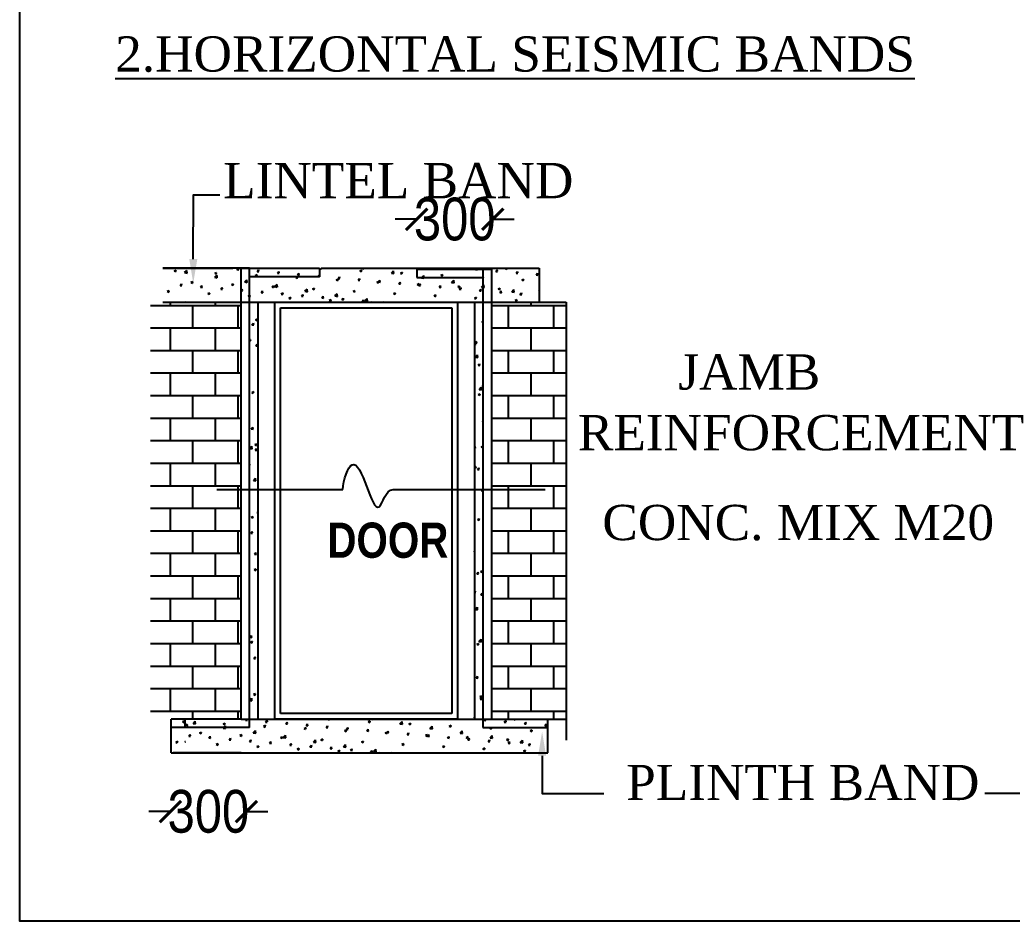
# Model space of a CAD drawing. Header units: metres. Extents: x 13.4 to 75.8, y 48.8 to 110.6.
# Drawn here: x 55.527 to 59.783, y 96.236 to 100.102 of the extents above; entities that cross this region are included whole.
import ezdxf

# ---------------------------------------------------------------- set-up
doc = ezdxf.new("R2010")
doc.units = ezdxf.units.M
doc.header["$MEASUREMENT"] = 0
doc.styles.add('ANAND', font='times.ttf')
doc.styles.get("Standard").update_dxf_attribs({"font": 'swisscb.ttf'})
doc.styles.add('style1', font='ARIALN.TTF', dxfattribs={"height": 6})

# ---------------------------------------------------------------- blocks, each defined once
blk = doc.blocks.new('_ArchTick')
at = {"color": 0, "linetype": 'ByBlock', "const_width": 0.15}
blk.add_lwpolyline([(-0.5, -0.5), (0.5, 0.5)], dxfattribs=at)

msp = doc.modelspace()

# ---------------------------------------------------------------- linework, layer by layer
at = {"color": 70}
for p, q in [((57.2287, 99.2464), (57.1371, 99.2464)), ((57.555, 99.2464), (57.6466, 99.2464)), ((56.1723, 96.7057), (56.0807, 96.7057)), ((56.4986, 96.7057), (56.5902, 96.7057))]:
    msp.add_line(p, q, dxfattribs=at)
at = {"linetype": 'Continuous'}
for p, q in [((56.4398, 99.0362), (56.1398, 99.0362)), ((56.1398, 99.0362), (56.4398, 99.0362)), ((56.5123, 99.0362), (56.1486, 99.0362)), ((56.1887, 99.0253), (56.1972, 99.0286)), ((56.1887, 99.0253), (56.1947, 99.0213)), ((56.1947, 99.0213), (56.1972, 99.0286)), ((56.2334, 99.0176), (56.2428, 99.0274)), ((56.2334, 99.0176), (56.2441, 99.016)), ((56.2441, 99.016), (56.2428, 99.0275)), ((56.3624, 99.0157), (56.3709, 99.0189)), ((56.3624, 99.0157), (56.3684, 99.0116)), ((56.3624, 98.9976), (56.3646, 99)), ((56.3624, 98.9976), (56.3731, 98.996)), ((56.3646, 99), (56.3718, 99.0074)), ((56.3685, 99.0116), (56.3709, 99.0189)), ((56.3727, 99), (56.3718, 99.0074)), ((56.3732, 98.996), (56.3727, 99)), ((56.4581, 99.0308), (56.4626, 99.0362)), ((56.4581, 99.0308), (56.4653, 99.0302)), ((56.4653, 99.0302), (56.4642, 99.0362)), ((56.476, 97.1028), (56.476, 99.0362)), ((56.476, 97.1028), (56.476, 99.0362)), ((56.476, 99.0362), (56.8117, 99.0362)), ((56.476, 99.0362), (56.8117, 99.0362)), ((56.5123, 97.0665), (56.5123, 99.0362)), ((56.5123, 97.0665), (56.5123, 99)), ((56.8117, 99), (56.5123, 99)), ((56.5361, 99.006), (56.5446, 99.0092)), ((56.5361, 99.006), (56.5421, 99.0019)), ((56.5422, 99.0019), (56.5446, 99.0093)), ((56.5448, 99.0232), (56.5506, 99.0302)), ((56.5448, 99.0232), (56.552, 99.0226)), ((56.552, 99.0226), (56.5506, 99.0302)), ((56.6314, 99.0156), (56.6373, 99.0226)), ((56.6314, 99.0156), (56.6387, 99.015)), ((56.6387, 99.015), (56.6373, 99.0226)), ((56.7098, 98.9963), (56.7183, 98.9995)), ((56.7098, 98.9963), (56.7158, 98.9922)), ((56.7159, 98.9923), (56.7183, 98.9996)), ((56.7181, 99.0081), (56.724, 99.015)), ((56.7181, 99.0081), (56.7254, 99.0074)), ((56.7254, 99.0074), (56.724, 99.015)), ((56.8048, 99.0005), (56.8107, 99.0074)), ((56.8048, 99.0005), (56.8121, 98.9998)), ((56.8121, 98.9999), (56.8107, 99.0074)), ((56.8114, 99.0353), (56.8139, 99.0362)), ((56.8114, 99.0353), (56.8174, 99.0312)), ((56.8117, 99.0362), (56.8117, 99)), ((56.8174, 99.0313), (56.8191, 99.0362)), ((56.8191, 99.0362), (57.5492, 99.0362)), ((56.8915, 98.9929), (56.8974, 98.9998)), ((56.8988, 98.9923), (56.8974, 98.9999)), ((56.9851, 99.0256), (56.9936, 99.0289)), ((56.9851, 99.0256), (56.9911, 99.0216)), ((56.9912, 99.0216), (56.9936, 99.0289)), ((56.9914, 99.0353), (56.9922, 99.0362)), ((56.9914, 99.0353), (57.0021, 99.0337)), ((57.0021, 99.0337), (57.0018, 99.0362)), ((57.1204, 99.0153), (57.1298, 99.0251)), ((57.1204, 99.0153), (57.1311, 99.0137)), ((57.1311, 99.0137), (57.1298, 99.0252)), ((57.1588, 99.0159), (57.1673, 99.0192)), ((57.1588, 99.0159), (57.1648, 99.0119)), ((57.1649, 99.0119), (57.1673, 99.0192)), ((57.2288, 99.0328), (57.2288, 98.9966)), ((57.2288, 99.0328), (57.5492, 99.0328)), ((57.2288, 98.9966), (57.5062, 98.9966)), ((57.2288, 98.9966), (57.5129, 98.9966)), ((57.2494, 98.9953), (57.2588, 99.0051)), ((57.2494, 98.9953), (57.2601, 98.9937)), ((57.2601, 98.9937), (57.2588, 99.0052)), ((57.3325, 99.0062), (57.341, 99.0095)), ((57.3325, 99.0062), (57.3385, 99.0022)), ((57.3386, 99.0022), (57.341, 99.0095)), ((57.4817, 99.0307), (57.4863, 99.0362)), ((57.4817, 99.0307), (57.4889, 99.0301)), ((57.4889, 99.0301), (57.4878, 99.0362)), ((57.5062, 98.9966), (57.5147, 98.9998)), ((57.5062, 98.9966), (57.5123, 98.9925)), ((57.5123, 98.9925), (57.5147, 98.9998)), ((57.5129, 99.0362), (57.5129, 97.0665)), ((57.5129, 99.0362), (57.7541, 99.0362)), ((57.5129, 98.9966), (57.5129, 97.0665)), ((57.5492, 99.0362), (57.5492, 97.1028)), ((57.5492, 99.0328), (57.5492, 97.1028)), ((57.5684, 99.0231), (57.5742, 99.0301)), ((57.5684, 99.0231), (57.5756, 99.0225)), ((57.5756, 99.0225), (57.5742, 99.0301)), ((57.6078, 99.0355), (57.6096, 99.0362)), ((57.6078, 99.0355), (57.6138, 99.0315)), ((57.6139, 99.0315), (57.6154, 99.0362)), ((57.6551, 99.0155), (57.6609, 99.0225)), ((57.6551, 99.0155), (57.6623, 99.0149)), ((57.6623, 99.0149), (57.6609, 99.0225)), ((57.7418, 99.008), (57.7476, 99.0149)), ((57.7418, 99.008), (57.749, 99.0073)), ((57.749, 99.0073), (57.7476, 99.0149)), ((57.7541, 99.0362), (57.7541, 98.8912)), ((56.2147, 98.9626), (56.2206, 98.9696)), ((56.2147, 98.9626), (56.222, 98.962)), ((56.222, 98.962), (56.2206, 98.9696)), ((56.2608, 98.9767), (56.2693, 98.9799)), ((56.2608, 98.9767), (56.2669, 98.9726)), ((56.2669, 98.9726), (56.2693, 98.9799)), ((56.3014, 98.9551), (56.3073, 98.962)), ((56.3014, 98.9551), (56.3086, 98.9544)), ((56.3087, 98.9545), (56.3073, 98.962)), ((56.3881, 98.9475), (56.394, 98.9544)), ((56.3954, 98.9469), (56.394, 98.9544)), ((56.4346, 98.967), (56.443, 98.9702)), ((56.4346, 98.967), (56.4406, 98.9629)), ((56.4406, 98.963), (56.4431, 98.9703)), ((56.4914, 98.9776), (56.5008, 98.9874)), ((56.4914, 98.9776), (56.5021, 98.9759)), ((56.5022, 98.976), (56.5008, 98.9874)), ((56.6083, 98.9573), (56.6167, 98.9606)), ((56.6083, 98.9573), (56.6143, 98.9533)), ((56.6143, 98.9533), (56.6168, 98.9606)), ((56.6204, 98.9576), (56.6298, 98.9674)), ((56.6204, 98.9576), (56.6311, 98.9559)), ((56.6312, 98.956), (56.6298, 98.9674)), ((56.8835, 98.9866), (56.892, 98.9899)), ((56.8835, 98.9866), (56.8896, 98.9826)), ((56.8896, 98.9826), (56.892, 98.9899)), ((56.8915, 98.9929), (56.8988, 98.9923)), ((56.9782, 98.9853), (56.9841, 98.9922)), ((56.9782, 98.9853), (56.9855, 98.9847)), ((56.9855, 98.9847), (56.9841, 98.9923)), ((57.0573, 98.9769), (57.0657, 98.9802)), ((57.0573, 98.9769), (57.0633, 98.9729)), ((57.0633, 98.9729), (57.0658, 98.9802)), ((57.0649, 98.9777), (57.0708, 98.9847)), ((57.0649, 98.9777), (57.0722, 98.9771)), ((57.0722, 98.9771), (57.0708, 98.9847)), ((57.1516, 98.9701), (57.1575, 98.9771)), ((57.1516, 98.9701), (57.1589, 98.9695)), ((57.1589, 98.9695), (57.1575, 98.9771)), ((57.231, 98.9673), (57.2394, 98.9705)), ((57.231, 98.9673), (57.237, 98.9632)), ((57.237, 98.9632), (57.2395, 98.9705)), ((57.2383, 98.9625), (57.2442, 98.9695)), ((57.2383, 98.9625), (57.2456, 98.9619)), ((57.2456, 98.9619), (57.2442, 98.9695)), ((57.325, 98.955), (57.3309, 98.9619)), ((57.325, 98.955), (57.3323, 98.9543)), ((57.3323, 98.9544), (57.3309, 98.9619)), ((57.3784, 98.9753), (57.3878, 98.9851)), ((57.3784, 98.9753), (57.3891, 98.9737)), ((57.3891, 98.9737), (57.3878, 98.9851)), ((57.4047, 98.9576), (57.4131, 98.9608)), ((57.4047, 98.9576), (57.4107, 98.9535)), ((57.4107, 98.9535), (57.4132, 98.9609)), ((57.4117, 98.9474), (57.4176, 98.9543)), ((57.419, 98.9468), (57.4176, 98.9543)), ((57.5074, 98.9553), (57.5168, 98.9651)), ((57.5074, 98.9553), (57.5181, 98.9536)), ((57.5182, 98.9537), (57.5168, 98.9651)), ((57.68, 98.9869), (57.6884, 98.9901)), ((57.68, 98.9869), (57.686, 98.9828)), ((57.686, 98.9829), (57.6885, 98.9902)), ((56.1593, 98.9377), (56.1677, 98.9409)), ((56.1593, 98.9377), (56.1653, 98.9336)), ((56.1653, 98.9337), (56.1678, 98.941)), ((56.333, 98.928), (56.3415, 98.9313)), ((56.333, 98.928), (56.339, 98.924)), ((56.339, 98.924), (56.3415, 98.9313)), ((56.3881, 98.9475), (56.3953, 98.9468)), ((56.4748, 98.9399), (56.4807, 98.9468)), ((56.4748, 98.9399), (56.482, 98.9393)), ((56.4821, 98.9393), (56.4807, 98.9469)), ((56.5067, 98.9183), (56.5152, 98.9216)), ((56.5067, 98.9183), (56.5127, 98.9143)), ((56.5128, 98.9143), (56.5152, 98.9216)), ((56.5615, 98.9323), (56.5673, 98.9393)), ((56.5615, 98.9323), (56.5687, 98.9317)), ((56.5688, 98.9317), (56.5674, 98.9393)), ((56.6482, 98.9247), (56.654, 98.9317)), ((56.6482, 98.9247), (56.6554, 98.9241)), ((56.6555, 98.9241), (56.6541, 98.9317)), ((56.6804, 98.9086), (56.6889, 98.9119)), ((56.6865, 98.9046), (56.6889, 98.9119)), ((56.7349, 98.9171), (56.7407, 98.9241)), ((56.7349, 98.9171), (56.7421, 98.9165)), ((56.7422, 98.9165), (56.7408, 98.9241)), ((56.7494, 98.9376), (56.7588, 98.9474)), ((56.7494, 98.9376), (56.7601, 98.9359)), ((56.7602, 98.9359), (56.7588, 98.9474)), ((56.782, 98.9476), (56.7904, 98.9509)), ((56.782, 98.9476), (56.788, 98.9436)), ((56.788, 98.9436), (56.7905, 98.9509)), ((56.8216, 98.9096), (56.8274, 98.9165)), ((56.8216, 98.9096), (56.8288, 98.9089)), ((56.8289, 98.9089), (56.8275, 98.9165)), ((56.8784, 98.9176), (56.8878, 98.9274)), ((56.8784, 98.9176), (56.8891, 98.9159)), ((56.8892, 98.9159), (56.8878, 98.9274)), ((56.9557, 98.938), (56.9642, 98.9412)), ((56.9557, 98.938), (56.9617, 98.9339)), ((56.9617, 98.9339), (56.9642, 98.9412)), ((57.1294, 98.9283), (57.1379, 98.9315)), ((57.1294, 98.9283), (57.1354, 98.9242)), ((57.1355, 98.9242), (57.1379, 98.9315)), ((57.3031, 98.9186), (57.3116, 98.9218)), ((57.3031, 98.9186), (57.3091, 98.9145)), ((57.3092, 98.9146), (57.3116, 98.9219)), ((57.4117, 98.9474), (57.419, 98.9467)), ((57.4768, 98.9089), (57.4853, 98.9122)), ((57.4829, 98.9049), (57.4853, 98.9122)), ((57.4984, 98.9398), (57.5043, 98.9467)), ((57.4984, 98.9398), (57.5057, 98.9392)), ((57.5057, 98.9392), (57.5043, 98.9468)), ((57.5784, 98.9479), (57.5869, 98.9511)), ((57.5784, 98.9479), (57.5844, 98.9438)), ((57.5844, 98.9439), (57.5869, 98.9512)), ((57.5851, 98.9322), (57.591, 98.9391)), ((57.5851, 98.9322), (57.5924, 98.9316)), ((57.5924, 98.9316), (57.591, 98.9392)), ((57.6364, 98.9353), (57.6458, 98.9451)), ((57.6364, 98.9353), (57.6471, 98.9336)), ((57.6472, 98.9336), (57.6458, 98.9451)), ((57.6718, 98.9246), (57.6777, 98.9316)), ((57.6718, 98.9246), (57.6791, 98.924)), ((57.6791, 98.924), (57.6777, 98.9316)), ((57.7521, 98.9382), (57.7541, 98.939)), ((57.7521, 98.9382), (57.7541, 98.9369)), ((56.0871, 98.8773), (56.476, 98.8773)), ((56.1398, 98.8912), (57.755, 98.8912)), ((56.1726, 98.8773), (56.1726, 98.8912)), ((56.2371, 98.8912), (56.2399, 98.8923)), ((56.2396, 98.8912), (56.2399, 98.8923)), ((56.2693, 98.7806), (56.2693, 98.8773)), ((56.366, 98.8773), (56.366, 98.8912)), ((56.4627, 98.7806), (56.4627, 98.8773)), ((56.5129, 98.8848), (56.5123, 98.8884)), ((56.5123, 98.8849), (56.5129, 98.8848)), ((56.5485, 97.1028), (56.5485, 98.8912)), ((56.6211, 98.8912), (57.4041, 98.8912)), ((56.6211, 97.1028), (56.6211, 98.8912)), ((56.6452, 98.867), (57.3799, 98.867)), ((56.6452, 97.127), (56.6452, 98.867)), ((56.6804, 98.9086), (56.6864, 98.9046)), ((56.8541, 98.899), (56.8626, 98.9022)), ((56.8541, 98.899), (56.8601, 98.8949)), ((56.8602, 98.8949), (56.8626, 98.9022)), ((56.9083, 98.902), (56.9141, 98.9089)), ((56.9083, 98.902), (56.9155, 98.9013)), ((56.9156, 98.9014), (56.9142, 98.9089)), ((56.995, 98.8944), (57.0008, 98.9013)), ((56.995, 98.8944), (57.0022, 98.8937)), ((57.0023, 98.8938), (57.0009, 98.9013)), ((57.0074, 98.8976), (57.0168, 98.9074)), ((57.0074, 98.8976), (57.0181, 98.8959)), ((57.0182, 98.8959), (57.0168, 98.9074)), ((57.0328, 98.8912), (57.0363, 98.8925)), ((57.0359, 98.8912), (57.0363, 98.8926)), ((57.0854, 98.8912), (57.0875, 98.8937)), ((57.0881, 98.8912), (57.0876, 98.8938)), ((57.3799, 98.867), (57.3799, 97.127)), ((57.4041, 98.8912), (57.4041, 97.1028)), ((57.4766, 98.8912), (57.4766, 97.1028)), ((57.4768, 98.9089), (57.4829, 98.9049)), ((57.5492, 98.8773), (57.8699, 98.8773)), ((57.6231, 98.7806), (57.6231, 98.8773)), ((57.6506, 98.8992), (57.659, 98.9025)), ((57.6506, 98.8992), (57.6566, 98.8952)), ((57.6566, 98.8952), (57.6591, 98.9025)), ((57.7198, 98.8773), (57.7198, 98.8912)), ((57.7541, 98.8912), (57.8699, 98.8912)), ((57.8165, 98.7806), (57.8165, 98.8773)), ((57.8699, 98.8912), (57.8699, 97.0121)), ((56.5224, 98.7945), (56.5283, 98.8015)), ((56.5224, 98.7945), (56.5297, 98.7939)), ((56.5297, 98.7939), (56.5283, 98.8015)), ((56.5379, 98.8156), (56.5464, 98.8189)), ((56.5379, 98.8156), (56.5439, 98.8116)), ((56.5439, 98.8116), (56.5464, 98.8189)), ((57.508, 98.8062), (57.5129, 98.8081)), ((57.508, 98.8062), (57.5129, 98.8029)), ((56.0871, 98.7806), (56.476, 98.7806)), ((56.1726, 98.6839), (56.1726, 98.7806)), ((56.366, 98.6839), (56.366, 98.7806)), ((57.5492, 98.7806), (57.8699, 98.7806)), ((57.7198, 98.6839), (57.7198, 98.7806)), ((56.5123, 98.7294), (56.5169, 98.7312)), ((56.5123, 98.7254), (56.5145, 98.7239)), ((56.5145, 98.7239), (56.517, 98.7313)), ((56.5392, 98.7036), (56.545, 98.7105)), ((56.5392, 98.7036), (56.5464, 98.703)), ((56.5465, 98.703), (56.5451, 98.7106)), ((57.4766, 98.7117), (57.482, 98.718)), ((57.4766, 98.711), (57.4834, 98.7104)), ((57.4786, 98.7186), (57.4871, 98.7218)), ((57.4786, 98.7186), (57.4846, 98.7145)), ((57.4834, 98.7105), (57.482, 98.718)), ((57.4847, 98.7145), (57.4871, 98.7218)), ((56.0871, 98.6839), (56.476, 98.6839)), ((56.2693, 98.5872), (56.2693, 98.6839)), ((56.4627, 98.5872), (56.4627, 98.6839)), ((57.4803, 98.6549), (57.4897, 98.6647)), ((57.4803, 98.6549), (57.4911, 98.6532)), ((57.4911, 98.6532), (57.4898, 98.6647)), ((57.5492, 98.6839), (57.8699, 98.6839)), ((57.6231, 98.5872), (57.6231, 98.6839)), ((57.8165, 98.5872), (57.8165, 98.6839)), ((57.4929, 98.6202), (57.4987, 98.6271)), ((57.4929, 98.6202), (57.5001, 98.6195)), ((57.5002, 98.6196), (57.4988, 98.6271)), ((56.0871, 98.5872), (56.476, 98.5872)), ((56.1726, 98.4905), (56.1726, 98.5872)), ((56.366, 98.4905), (56.366, 98.5872)), ((57.5492, 98.5872), (57.8699, 98.5872)), ((57.7198, 98.4905), (57.7198, 98.5872)), ((57.4963, 98.5171), (57.5058, 98.5269)), ((57.5071, 98.5155), (57.5058, 98.527)), ((57.5097, 98.5292), (57.5129, 98.5331)), ((57.5097, 98.5292), (57.5129, 98.529)), ((56.0871, 98.4905), (56.476, 98.4905)), ((56.2693, 98.3938), (56.2693, 98.4905)), ((56.4627, 98.3938), (56.4627, 98.4905)), ((56.5218, 98.504), (56.5303, 98.5073)), ((56.5218, 98.504), (56.5278, 98.5)), ((56.5279, 98.5), (56.5303, 98.5073)), ((57.4919, 98.4946), (57.5004, 98.4978)), ((57.4919, 98.4946), (57.498, 98.4905)), ((57.4963, 98.5171), (57.5071, 98.5155)), ((57.498, 98.4906), (57.5004, 98.4979)), ((57.5492, 98.4905), (57.8699, 98.4905)), ((57.6231, 98.3938), (57.6231, 98.4905)), ((57.8165, 98.3938), (57.8165, 98.4905)), ((56.0871, 98.3938), (56.476, 98.3938)), ((56.1726, 98.2971), (56.1726, 98.3938)), ((56.366, 98.2971), (56.366, 98.3938)), ((57.5124, 98.3794), (57.5129, 98.3799)), ((57.5124, 98.3794), (57.5129, 98.3793)), ((57.5492, 98.3938), (57.8699, 98.3938)), ((57.7198, 98.2971), (57.7198, 98.3938)), ((56.5196, 98.3475), (56.5254, 98.3544)), ((56.5196, 98.3475), (56.5268, 98.3469)), ((56.5269, 98.3469), (56.5255, 98.3545)), ((56.0871, 98.2971), (56.476, 98.2971)), ((56.2693, 98.2004), (56.2693, 98.2971)), ((56.4627, 98.2004), (56.4627, 98.2971)), ((56.5124, 98.2639), (56.5218, 98.2737)), ((56.5232, 98.2623), (56.5219, 98.2738)), ((56.5351, 98.28), (56.5436, 98.2833)), ((56.5351, 98.28), (56.5412, 98.276)), ((56.5412, 98.276), (56.5436, 98.2833)), ((57.4766, 98.268), (57.4791, 98.271)), ((57.4806, 98.2635), (57.4792, 98.271)), ((57.5053, 98.2706), (57.5129, 98.2735)), ((57.5053, 98.2706), (57.5113, 98.2666)), ((57.5113, 98.2666), (57.5129, 98.2713)), ((57.5492, 98.2971), (57.8699, 98.2971)), ((57.6231, 98.2004), (57.6231, 98.2971)), ((57.8165, 98.2004), (57.8165, 98.2971)), ((56.5124, 98.2639), (56.5232, 98.2623)), ((56.5364, 98.2566), (56.5422, 98.2635)), ((56.5364, 98.2566), (56.5436, 98.2559)), ((56.5436, 98.256), (56.5422, 98.2635)), ((57.4766, 98.2638), (57.4805, 98.2634)), ((56.0871, 98.2004), (56.476, 98.2004)), ((56.1726, 98.1037), (56.1726, 98.2004)), ((56.366, 98.1037), (56.366, 98.2004)), ((56.5123, 98.1898), (56.5142, 98.1957)), ((56.5123, 98.1949), (56.5142, 98.1956)), ((57.4766, 98.1833), (57.4843, 98.1862)), ((57.4819, 98.1789), (57.4844, 98.1862)), ((57.5492, 98.2004), (57.8699, 98.2004)), ((57.7198, 98.1037), (57.7198, 98.2004)), ((57.4766, 98.1824), (57.4819, 98.1789)), ((57.4901, 98.1731), (57.4959, 98.1801)), ((57.4901, 98.1731), (57.4973, 98.1725)), ((57.4973, 98.1725), (57.4959, 98.1801)), ((56.0871, 98.1037), (56.476, 98.1037)), ((56.2693, 98.007), (56.2693, 98.1037)), ((56.4627, 98.007), (56.4627, 98.1037)), ((56.5284, 98.1262), (56.5378, 98.136)), ((56.5284, 98.1262), (56.5392, 98.1245)), ((56.5392, 98.1245), (56.5379, 98.136)), ((57.5492, 98.1037), (57.8699, 98.1037)), ((57.6231, 98.007), (57.6231, 98.1037)), ((57.8165, 98.007), (57.8165, 98.1037)), ((56.3717, 98.0873), (56.9116, 98.0873)), ((57.1278, 98.0873), (57.7793, 98.0873)), ((57.5068, 98.0822), (57.5111, 98.0873)), ((57.5068, 98.0822), (57.5129, 98.0817)), ((57.5111, 98.0873), (57.5127, 98.0892)), ((57.5129, 98.0882), (57.5127, 98.0892)), ((56.5485, 98.0561), (56.5485, 98.0561)), ((56.5485, 98.0561), (56.5485, 98.056)), ((56.0871, 98.007), (56.476, 98.007)), ((56.1726, 97.9103), (56.1726, 98.007)), ((56.366, 97.9103), (56.366, 98.007)), ((56.5445, 97.9884), (56.5485, 97.9927)), ((56.5445, 97.9884), (56.5485, 97.9878)), ((57.5492, 98.007), (57.8699, 98.007)), ((57.7198, 97.9103), (57.7198, 98.007)), ((56.5191, 97.9684), (56.5275, 97.9717)), ((56.5191, 97.9684), (56.5251, 97.9644)), ((56.5251, 97.9644), (56.5276, 97.9717)), ((57.4892, 97.959), (57.4977, 97.9622)), ((57.4892, 97.959), (57.4952, 97.9549)), ((57.4952, 97.955), (57.4977, 97.9623)), ((56.0871, 97.9103), (56.476, 97.9103)), ((56.2693, 97.8136), (56.2693, 97.9103)), ((56.4627, 97.8136), (56.4627, 97.9103)), ((56.5168, 97.9005), (56.5226, 97.9074)), ((56.5168, 97.9005), (56.524, 97.8998)), ((56.524, 97.8999), (56.5226, 97.9074)), ((57.5492, 97.9103), (57.8699, 97.9103)), ((57.6231, 97.8136), (57.6231, 97.9103)), ((57.8165, 97.8136), (57.8165, 97.9103)), ((56.0871, 97.8136), (56.476, 97.8136)), ((56.1726, 97.7169), (56.1726, 97.8136)), ((56.366, 97.7169), (56.366, 97.8136)), ((56.5335, 97.8096), (56.5394, 97.8165)), ((56.5335, 97.8096), (56.5408, 97.8089)), ((56.5408, 97.8089), (56.5394, 97.8165)), ((57.4777, 97.8164), (57.4766, 97.8223)), ((57.4766, 97.8165), (57.4777, 97.8164)), ((57.5492, 97.8136), (57.8699, 97.8136)), ((57.7198, 97.7169), (57.7198, 97.8136)), ((56.5324, 97.7444), (56.5409, 97.7477)), ((56.5324, 97.7444), (56.5384, 97.7404)), ((56.5384, 97.7404), (56.5409, 97.7477)), ((57.4872, 97.7261), (57.4931, 97.7331)), ((57.4872, 97.7261), (57.4945, 97.7255)), ((57.4945, 97.7255), (57.4931, 97.7331)), ((57.5025, 97.735), (57.511, 97.7383)), ((57.5025, 97.735), (57.5085, 97.731)), ((57.5086, 97.731), (57.511, 97.7383)), ((56.0871, 97.7169), (56.476, 97.7169)), ((56.2693, 97.6202), (56.2693, 97.7169)), ((56.4627, 97.6202), (56.4627, 97.7169)), ((57.5492, 97.7169), (57.8699, 97.7169)), ((57.6231, 97.6202), (57.6231, 97.7169)), ((57.8165, 97.6202), (57.8165, 97.7169)), ((57.4766, 97.6487), (57.4816, 97.6506)), ((57.4766, 97.645), (57.4791, 97.6433)), ((57.4792, 97.6433), (57.4816, 97.6506)), ((57.504, 97.6352), (57.5098, 97.6421)), ((57.504, 97.6352), (57.5112, 97.6346)), ((57.5113, 97.6346), (57.5099, 97.6422)), ((56.0871, 97.6202), (56.476, 97.6202)), ((56.1726, 97.5235), (56.1726, 97.6202)), ((56.366, 97.5235), (56.366, 97.6202)), ((57.5492, 97.6202), (57.8699, 97.6202)), ((57.7198, 97.5235), (57.7198, 97.6202)), ((57.4795, 97.5729), (57.4889, 97.5827)), ((57.4795, 97.5729), (57.4903, 97.5712)), ((57.4903, 97.5712), (57.489, 97.5827)), ((56.0871, 97.5235), (56.476, 97.5235)), ((56.2693, 97.4268), (56.2693, 97.5235)), ((56.4627, 97.4268), (56.4627, 97.5235)), ((56.5457, 97.5205), (56.5485, 97.5216)), ((56.5457, 97.5205), (56.5485, 97.5186)), ((57.5492, 97.5235), (57.8699, 97.5235)), ((57.6231, 97.4268), (57.6231, 97.5235)), ((57.8165, 97.4268), (57.8165, 97.5235)), ((56.0871, 97.4268), (56.476, 97.4268)), ((56.1726, 97.3301), (56.1726, 97.4268)), ((56.366, 97.3301), (56.366, 97.4268)), ((56.5139, 97.4535), (56.5198, 97.4604)), ((56.5139, 97.4535), (56.5212, 97.4528)), ((56.5163, 97.4328), (56.5248, 97.4361)), ((56.5163, 97.4328), (56.5223, 97.4288)), ((56.5212, 97.4528), (56.5198, 97.4604)), ((56.5224, 97.4288), (56.5248, 97.4361)), ((57.4864, 97.4234), (57.4949, 97.4266)), ((57.4864, 97.4234), (57.4925, 97.4193)), ((57.4925, 97.4194), (57.4949, 97.4267)), ((57.4955, 97.4351), (57.505, 97.4449)), ((57.4955, 97.4351), (57.5063, 97.4334)), ((57.5063, 97.4335), (57.505, 97.4449)), ((57.5492, 97.4268), (57.8699, 97.4268)), ((57.7198, 97.3301), (57.7198, 97.4268)), ((56.5307, 97.3625), (56.5365, 97.3695)), ((56.5307, 97.3625), (56.5379, 97.3619)), ((56.538, 97.3619), (56.5366, 97.3695)), ((56.0871, 97.3301), (56.476, 97.3301)), ((56.2693, 97.2334), (56.2693, 97.3301)), ((56.4627, 97.2334), (56.4627, 97.3301)), ((57.5116, 97.2974), (57.5129, 97.2987)), ((57.5116, 97.2974), (57.5129, 97.2972)), ((57.5492, 97.3301), (57.8699, 97.3301)), ((57.6231, 97.2334), (57.6231, 97.3301)), ((57.8165, 97.2334), (57.8165, 97.3301)), ((56.5475, 97.2716), (56.5485, 97.2729)), ((56.5475, 97.2716), (56.5485, 97.2715)), ((57.4844, 97.2791), (57.4902, 97.286)), ((57.4844, 97.2791), (57.4916, 97.2785)), ((57.4916, 97.2785), (57.4902, 97.2861)), ((56.0871, 97.2334), (56.476, 97.2334)), ((56.1726, 97.1367), (56.1726, 97.2334)), ((56.366, 97.1367), (56.366, 97.2334)), ((56.5296, 97.2088), (56.5381, 97.2121)), ((56.5296, 97.2088), (56.5357, 97.2048)), ((56.5357, 97.2048), (56.5381, 97.2121)), ((57.5492, 97.2334), (57.8699, 97.2334)), ((57.7198, 97.1367), (57.7198, 97.2334)), ((56.5123, 97.1826), (56.521, 97.1917)), ((56.5123, 97.1818), (56.5224, 97.1802)), ((56.5224, 97.1803), (56.5211, 97.1917)), ((57.4998, 97.1994), (57.5082, 97.2027)), ((57.4998, 97.1994), (57.5058, 97.1954)), ((57.5012, 97.1882), (57.507, 97.1951)), ((57.5012, 97.1882), (57.5084, 97.1875)), ((57.5058, 97.1954), (57.5083, 97.2027)), ((57.5084, 97.1876), (57.507, 97.1951)), ((56.0871, 97.1367), (56.476, 97.1367)), ((56.2693, 97.1028), (56.2693, 97.1367)), ((56.4627, 97.1028), (56.4627, 97.1367)), ((57.3799, 97.127), (56.6452, 97.127)), ((57.5492, 97.1367), (57.8699, 97.1367)), ((57.6231, 97.1028), (57.6231, 97.1367)), ((57.8165, 97.1028), (57.8165, 97.1367)), ((56.476, 97.1028), (56.176, 97.1028)), ((56.476, 97.1028), (56.176, 97.1028)), ((56.176, 96.9577), (56.176, 97.1028)), ((56.225, 97.0919), (56.2334, 97.0951)), ((56.225, 97.0919), (56.231, 97.0878)), ((56.231, 97.0879), (56.2335, 97.0952)), ((56.2348, 97.1028), (56.2348, 97.0665)), ((56.2399, 97.0739), (56.2413, 97.0815)), ((56.2472, 97.0745), (56.2413, 97.0814)), ((56.2696, 97.0842), (56.279, 97.094)), ((56.2696, 97.0842), (56.2804, 97.0825)), ((56.2804, 97.0825), (56.2791, 97.094)), ((56.3987, 97.0822), (56.4071, 97.0855)), ((56.3987, 97.0822), (56.4047, 97.0781)), ((56.4047, 97.0782), (56.4072, 97.0855)), ((56.476, 97.1028), (57.5492, 97.1028)), ((56.4943, 97.0974), (56.4989, 97.1028)), ((56.4943, 97.0974), (56.5015, 97.0967)), ((56.5016, 97.0967), (56.5005, 97.1028)), ((56.581, 97.0898), (56.5868, 97.0967)), ((56.581, 97.0898), (56.5882, 97.0891)), ((56.5883, 97.0892), (56.5869, 97.0967)), ((57.4041, 97.1028), (56.6211, 97.1028)), ((56.6677, 97.0822), (56.6735, 97.0891)), ((56.6677, 97.0822), (56.6749, 97.0816)), ((56.675, 97.0816), (56.6736, 97.0892)), ((56.7544, 97.0746), (56.7602, 97.0815)), ((56.7617, 97.074), (56.7603, 97.0816)), ((56.8477, 97.1018), (56.8502, 97.1028)), ((56.8477, 97.1018), (56.8537, 97.0978)), ((56.8537, 97.0978), (56.8554, 97.1028)), ((57.0214, 97.0921), (57.0298, 97.0954)), ((57.0214, 97.0921), (57.0274, 97.0881)), ((57.0274, 97.0881), (57.0299, 97.0954)), ((57.0276, 97.1019), (57.0285, 97.1028)), ((57.0276, 97.1019), (57.0384, 97.1002)), ((57.0384, 97.1002), (57.0381, 97.1028)), ((57.1566, 97.0819), (57.166, 97.0917)), ((57.1566, 97.0819), (57.1674, 97.0802)), ((57.1674, 97.0802), (57.1661, 97.0917)), ((57.1951, 97.0825), (57.2035, 97.0857)), ((57.1951, 97.0825), (57.2011, 97.0784)), ((57.2011, 97.0784), (57.2036, 97.0857)), ((57.4766, 97.1142), (57.4788, 97.115)), ((57.4766, 97.1084), (57.4789, 97.115)), ((57.5179, 97.0973), (57.5226, 97.1028)), ((57.5179, 97.0973), (57.5252, 97.0966)), ((57.5252, 97.0966), (57.5241, 97.1028)), ((57.5492, 97.1028), (57.7903, 97.1028)), ((57.5492, 97.1028), (57.7903, 97.1028)), ((57.6046, 97.0897), (57.6105, 97.0966)), ((57.6046, 97.0897), (57.6119, 97.089)), ((57.6119, 97.0891), (57.6105, 97.0966)), ((57.6441, 97.1021), (57.6459, 97.1028)), ((57.6441, 97.1021), (57.6501, 97.098)), ((57.6501, 97.0981), (57.6517, 97.1028)), ((57.6913, 97.0821), (57.6972, 97.089)), ((57.6913, 97.0821), (57.6986, 97.0815)), ((57.6986, 97.0815), (57.6972, 97.0891)), ((57.778, 97.0745), (57.7839, 97.0814)), ((57.7853, 97.0739), (57.7839, 97.0815)), ((57.7903, 97.1028), (57.8699, 97.1028)), ((57.7903, 97.1028), (57.7903, 96.9577)), ((57.7903, 97.1028), (57.7903, 97.0665)), ((56.5123, 97.0665), (56.176, 97.0665)), ((56.5123, 97.0665), (56.176, 97.0665)), ((56.2472, 97.0745), (56.2399, 97.0739)), ((56.2971, 97.0432), (56.3056, 97.0465)), ((56.2971, 97.0432), (56.3031, 97.0392)), ((56.3032, 97.0392), (56.3056, 97.0465)), ((56.3986, 97.0642), (56.4009, 97.0665)), ((56.3986, 97.0642), (56.4094, 97.0625)), ((56.4009, 97.0665), (56.408, 97.074)), ((56.4089, 97.0665), (56.4081, 97.074)), ((56.4094, 97.0625), (56.4089, 97.0665)), ((56.4708, 97.0335), (56.4793, 97.0368)), ((56.4769, 97.0295), (56.4793, 97.0368)), ((56.5276, 97.0442), (56.537, 97.054)), ((56.5276, 97.0442), (56.5384, 97.0425)), ((56.5384, 97.0425), (56.5371, 97.054)), ((56.5724, 97.0725), (56.5808, 97.0758)), ((56.5724, 97.0725), (56.5784, 97.0685)), ((56.5784, 97.0685), (56.5809, 97.0758)), ((56.7461, 97.0628), (56.7546, 97.0661)), ((56.7461, 97.0628), (56.7521, 97.0588)), ((56.7521, 97.0588), (56.7546, 97.0661)), ((56.7544, 97.0746), (56.7616, 97.074)), ((56.8411, 97.067), (56.8469, 97.074)), ((56.8411, 97.067), (56.8483, 97.0664)), ((56.8484, 97.0664), (56.847, 97.074)), ((56.9198, 97.0532), (56.9283, 97.0564)), ((56.9198, 97.0532), (56.9258, 97.0491)), ((56.9259, 97.0491), (56.9283, 97.0564)), ((56.9278, 97.0594), (56.9336, 97.0664)), ((56.9278, 97.0594), (56.935, 97.0588)), ((56.9351, 97.0588), (56.9337, 97.0664)), ((57.0145, 97.0518), (57.0203, 97.0588)), ((57.0145, 97.0518), (57.0217, 97.0512)), ((57.0218, 97.0512), (57.0204, 97.0588)), ((57.0935, 97.0435), (57.102, 97.0467)), ((57.0935, 97.0435), (57.0995, 97.0394)), ((57.0996, 97.0394), (57.102, 97.0468)), ((57.1012, 97.0443), (57.107, 97.0512)), ((57.1012, 97.0443), (57.1084, 97.0436)), ((57.1085, 97.0436), (57.1071, 97.0512)), ((57.1879, 97.0367), (57.1937, 97.0436)), ((57.1879, 97.0367), (57.1951, 97.036)), ((57.1952, 97.0361), (57.1938, 97.0436)), ((57.2672, 97.0338), (57.2757, 97.037)), ((57.2733, 97.0298), (57.2757, 97.0371)), ((57.2856, 97.0619), (57.295, 97.0717)), ((57.2856, 97.0619), (57.2964, 97.0602)), ((57.2964, 97.0602), (57.2951, 97.0717)), ((57.3688, 97.0728), (57.3773, 97.076)), ((57.3688, 97.0728), (57.3748, 97.0687)), ((57.3748, 97.0688), (57.3773, 97.0761)), ((57.4146, 97.0419), (57.424, 97.0517)), ((57.4146, 97.0419), (57.4254, 97.0402)), ((57.4254, 97.0402), (57.4241, 97.0517)), ((57.5129, 97.0665), (57.7903, 97.0665)), ((57.5129, 97.0665), (57.7903, 97.0665)), ((57.5425, 97.0631), (57.551, 97.0664)), ((57.5425, 97.0631), (57.5485, 97.059)), ((57.5486, 97.0591), (57.551, 97.0664)), ((57.7162, 97.0534), (57.7247, 97.0567)), ((57.7162, 97.0534), (57.7222, 97.0494)), ((57.7223, 97.0494), (57.7247, 97.0567)), ((57.778, 97.0745), (57.7853, 97.0739)), ((56.1955, 97.0042), (56.204, 97.0075)), ((56.1955, 97.0042), (56.2016, 97.0002)), ((56.2016, 97.0002), (56.204, 97.0075)), ((56.2368, 97.0048), (56.2348, 97.0055)), ((56.2368, 97.0048), (56.2348, 97.0034)), ((56.251, 97.0292), (56.2568, 97.0361)), ((56.251, 97.0292), (56.2582, 97.0286)), ((56.2582, 97.0286), (56.2569, 97.0362)), ((56.3377, 97.0216), (56.3435, 97.0285)), ((56.3377, 97.0216), (56.3449, 97.021)), ((56.3449, 97.021), (56.3436, 97.0286)), ((56.3693, 96.9946), (56.3777, 96.9978)), ((56.3693, 96.9946), (56.3753, 96.9905)), ((56.3753, 96.9905), (56.3778, 96.9978)), ((56.4244, 97.014), (56.4302, 97.021)), ((56.4244, 97.014), (56.4316, 97.0134)), ((56.4316, 97.0134), (56.4302, 97.021)), ((56.4708, 97.0335), (56.4768, 97.0295)), ((56.5111, 97.0064), (56.5169, 97.0134)), ((56.5111, 97.0064), (56.5183, 97.0058)), ((56.5183, 97.0058), (56.5169, 97.0134)), ((56.5978, 96.9988), (56.6036, 97.0058)), ((56.5978, 96.9988), (56.605, 96.9982)), ((56.605, 96.9982), (56.6036, 97.0058)), ((56.6445, 97.0239), (56.653, 97.0271)), ((56.6445, 97.0239), (56.6505, 97.0198)), ((56.6506, 97.0198), (56.653, 97.0271)), ((56.6566, 97.0241), (56.666, 97.034)), ((56.6566, 97.0241), (56.6674, 97.0225)), ((56.6674, 97.0225), (56.6661, 97.034)), ((56.6845, 96.9913), (56.6903, 96.9982)), ((56.6917, 96.9907), (56.6903, 96.9982)), ((56.7856, 97.0041), (56.795, 97.014)), ((56.7856, 97.0041), (56.7964, 97.0025)), ((56.7964, 97.0025), (56.7951, 97.014)), ((56.8182, 97.0142), (56.8267, 97.0174)), ((56.8182, 97.0142), (56.8243, 97.0101)), ((56.8243, 97.0101), (56.8267, 97.0174)), ((56.9146, 96.9841), (56.9241, 96.9939)), ((56.9254, 96.9825), (56.9241, 96.994)), ((56.992, 97.0045), (57.0004, 97.0077)), ((56.992, 97.0045), (56.998, 97.0004)), ((56.998, 97.0005), (57.0005, 97.0078)), ((57.1657, 96.9948), (57.1741, 96.9981)), ((57.1657, 96.9948), (57.1717, 96.9908)), ((57.1717, 96.9908), (57.1742, 96.9981)), ((57.2672, 97.0338), (57.2732, 97.0297)), ((57.2746, 97.0291), (57.2804, 97.036)), ((57.2746, 97.0291), (57.2818, 97.0285)), ((57.2819, 97.0285), (57.2805, 97.0361)), ((57.3613, 97.0215), (57.3671, 97.0284)), ((57.3613, 97.0215), (57.3685, 97.0209)), ((57.3686, 97.0209), (57.3672, 97.0285)), ((57.4409, 97.0241), (57.4494, 97.0274)), ((57.4409, 97.0241), (57.447, 97.0201)), ((57.447, 97.0201), (57.4494, 97.0274)), ((57.448, 97.0139), (57.4538, 97.0209)), ((57.448, 97.0139), (57.4552, 97.0133)), ((57.4553, 97.0133), (57.4539, 97.0209)), ((57.5347, 97.0063), (57.5405, 97.0133)), ((57.5347, 97.0063), (57.5419, 97.0057)), ((57.542, 97.0057), (57.5406, 97.0133)), ((57.5436, 97.0219), (57.553, 97.0317)), ((57.5436, 97.0219), (57.5544, 97.0202)), ((57.5544, 97.0202), (57.5531, 97.0317)), ((57.6147, 97.0144), (57.6231, 97.0177)), ((57.6147, 97.0144), (57.6207, 97.0104)), ((57.6207, 97.0104), (57.6232, 97.0177)), ((57.6214, 96.9987), (57.6272, 97.0057)), ((57.6214, 96.9987), (57.6286, 96.9981)), ((57.6287, 96.9981), (57.6273, 97.0057)), ((57.6726, 97.0018), (57.682, 97.0117)), ((57.6726, 97.0018), (57.6834, 97.0002)), ((57.6834, 97.0002), (57.6821, 97.0117)), ((57.7081, 96.9912), (57.7139, 96.9981)), ((57.7154, 96.9906), (57.714, 96.9981)), ((57.7884, 97.0048), (57.7903, 97.0055)), ((57.7884, 97.0048), (57.7903, 97.0034)), ((56.176, 96.9577), (57.7913, 96.9577)), ((56.176, 96.9577), (56.476, 96.9577)), ((56.476, 96.9577), (56.1848, 96.9577)), ((56.2734, 96.9577), (56.2762, 96.9588)), ((56.2758, 96.9577), (56.2762, 96.9588)), ((56.476, 96.9577), (57.5492, 96.9577)), ((56.543, 96.9849), (56.5514, 96.9881)), ((56.543, 96.9849), (56.549, 96.9808)), ((56.549, 96.9808), (56.5515, 96.9881)), ((56.6845, 96.9913), (56.6917, 96.9906)), ((56.7167, 96.9752), (56.7251, 96.9784)), ((56.7167, 96.9752), (56.7227, 96.9711)), ((56.7227, 96.9712), (56.7252, 96.9785)), ((56.7712, 96.9837), (56.777, 96.9906)), ((56.7712, 96.9837), (56.7784, 96.983)), ((56.7784, 96.9831), (56.777, 96.9906)), ((56.8579, 96.9761), (56.8637, 96.983)), ((56.8579, 96.9761), (56.8651, 96.9755)), ((56.8651, 96.9755), (56.8637, 96.9831)), ((56.8904, 96.9655), (56.8989, 96.9688)), ((56.8904, 96.9655), (56.8964, 96.9615)), ((56.8964, 96.9615), (56.8989, 96.9688)), ((56.9146, 96.9841), (56.9254, 96.9825)), ((56.9446, 96.9685), (56.9504, 96.9755)), ((56.9446, 96.9685), (56.9518, 96.9679)), ((56.9518, 96.9679), (56.9504, 96.9755)), ((57.0313, 96.9609), (57.0371, 96.9679)), ((57.0313, 96.9609), (57.0385, 96.9603)), ((57.0385, 96.9603), (57.0371, 96.9679)), ((57.0436, 96.9641), (57.0531, 96.9739)), ((57.0436, 96.9641), (57.0544, 96.9625)), ((57.0544, 96.9625), (57.0531, 96.974)), ((57.0691, 96.9577), (57.0726, 96.9591)), ((57.0722, 96.9577), (57.0726, 96.9591)), ((57.1217, 96.9577), (57.1238, 96.9603)), ((57.1243, 96.9577), (57.1238, 96.9603)), ((57.3394, 96.9851), (57.3479, 96.9884)), ((57.3394, 96.9851), (57.3454, 96.9811)), ((57.3454, 96.9811), (57.3479, 96.9884)), ((57.5131, 96.9755), (57.5216, 96.9787)), ((57.5131, 96.9755), (57.5191, 96.9714)), ((57.5191, 96.9714), (57.5216, 96.9787)), ((57.6868, 96.9658), (57.6953, 96.969)), ((57.6868, 96.9658), (57.6928, 96.9617)), ((57.6929, 96.9617), (57.6953, 96.969)), ((57.7081, 96.9912), (57.7153, 96.9905))]:
    msp.add_line(p, q, dxfattribs=at)
msp.add_lwpolyline([(55.5268, 104.2251), (63.6562, 104.2251), (63.6562, 96.2357), (55.5268, 96.2357)], close=True)
for points in [[(56.2707, 99.0758), (56.2716, 99.3515), (56.3841, 99.3515)], [(59.9307, 96.9848), (59.9307, 96.7833), (59.6653, 96.7833)], [(57.7667, 96.9453), (57.7667, 96.7833), (58.0321, 96.7833)]]:
    msp.add_lwpolyline(points, dxfattribs=at)
msp.add_open_spline([(56.9116, 98.0873), (56.9145, 98.1298), (56.9781, 98.313), (57.0519, 97.885), (57.096, 98.0873), (57.1278, 98.0873)], degree=3, knots=[5.519627, 5.519627, 5.519627, 5.519627, 13.069186, 30.810908, 38.706981, 38.706981, 38.706981, 38.706981], dxfattribs=at)
for points in [[(56.2879, 99.0757), (56.2704, 98.9727), (56.2535, 99.0758)], [(57.7495, 96.9453), (57.7667, 97.0483), (57.7839, 96.9453)]]:
    msp.add_solid(points, dxfattribs=at)

# ---------------------------------------------------------------- block references
at = {"color": 70, "xscale": 0.0915720759362632, "yscale": 0.0915720759362632, "zscale": 0.0915720759362632}
for p in [(57.2287, 99.2464), (56.1723, 96.7057)]:
    msp.add_blockref('_ArchTick', p, dxfattribs=at)
at = {"color": 70, "xscale": 0.0915720759362632, "yscale": 0.0915720759362632, "zscale": 0.0915720759362632, "rotation": 180}
for p in [(57.555, 99.2464), (56.4986, 96.7057)]:
    msp.add_blockref('_ArchTick', p, dxfattribs=at)

# ---------------------------------------------------------------- texts
at = {"color": 0, "style": 'ANAND'}
for s, height, p in [('%%U2.HORIZONTAL SEISMIC BANDS', 0.151094, (55.9358, 99.8803)), ('LINTEL BAND', 0.151094, (56.3988, 99.3371)), ('JAMB', 0.15109, (58.3511, 98.5161)), ('REINFORCEMENT', 0.151094, (57.9203, 98.2558)), ('CONC. MIX M20', 0.151094, (58.0251, 97.8705)), ('PLINTH BAND', 0.151094, (58.1273, 96.7551))]:
    msp.add_text(s, height=height, dxfattribs=at).set_placement(p)
msp.add_text('DOOR', height=0.15109).set_placement((56.8456, 97.7944))
at = {"color": 141, "char_height": 0.18314, "attachment_point": 5, "style": 'style1'}
for insert in [(57.3919, 99.2464), (56.3354, 96.7057)]:
    msp.add_mtext('\\A1;300', dxfattribs=dict(at, insert=insert))

doc.saveas('drawing.dxf')
